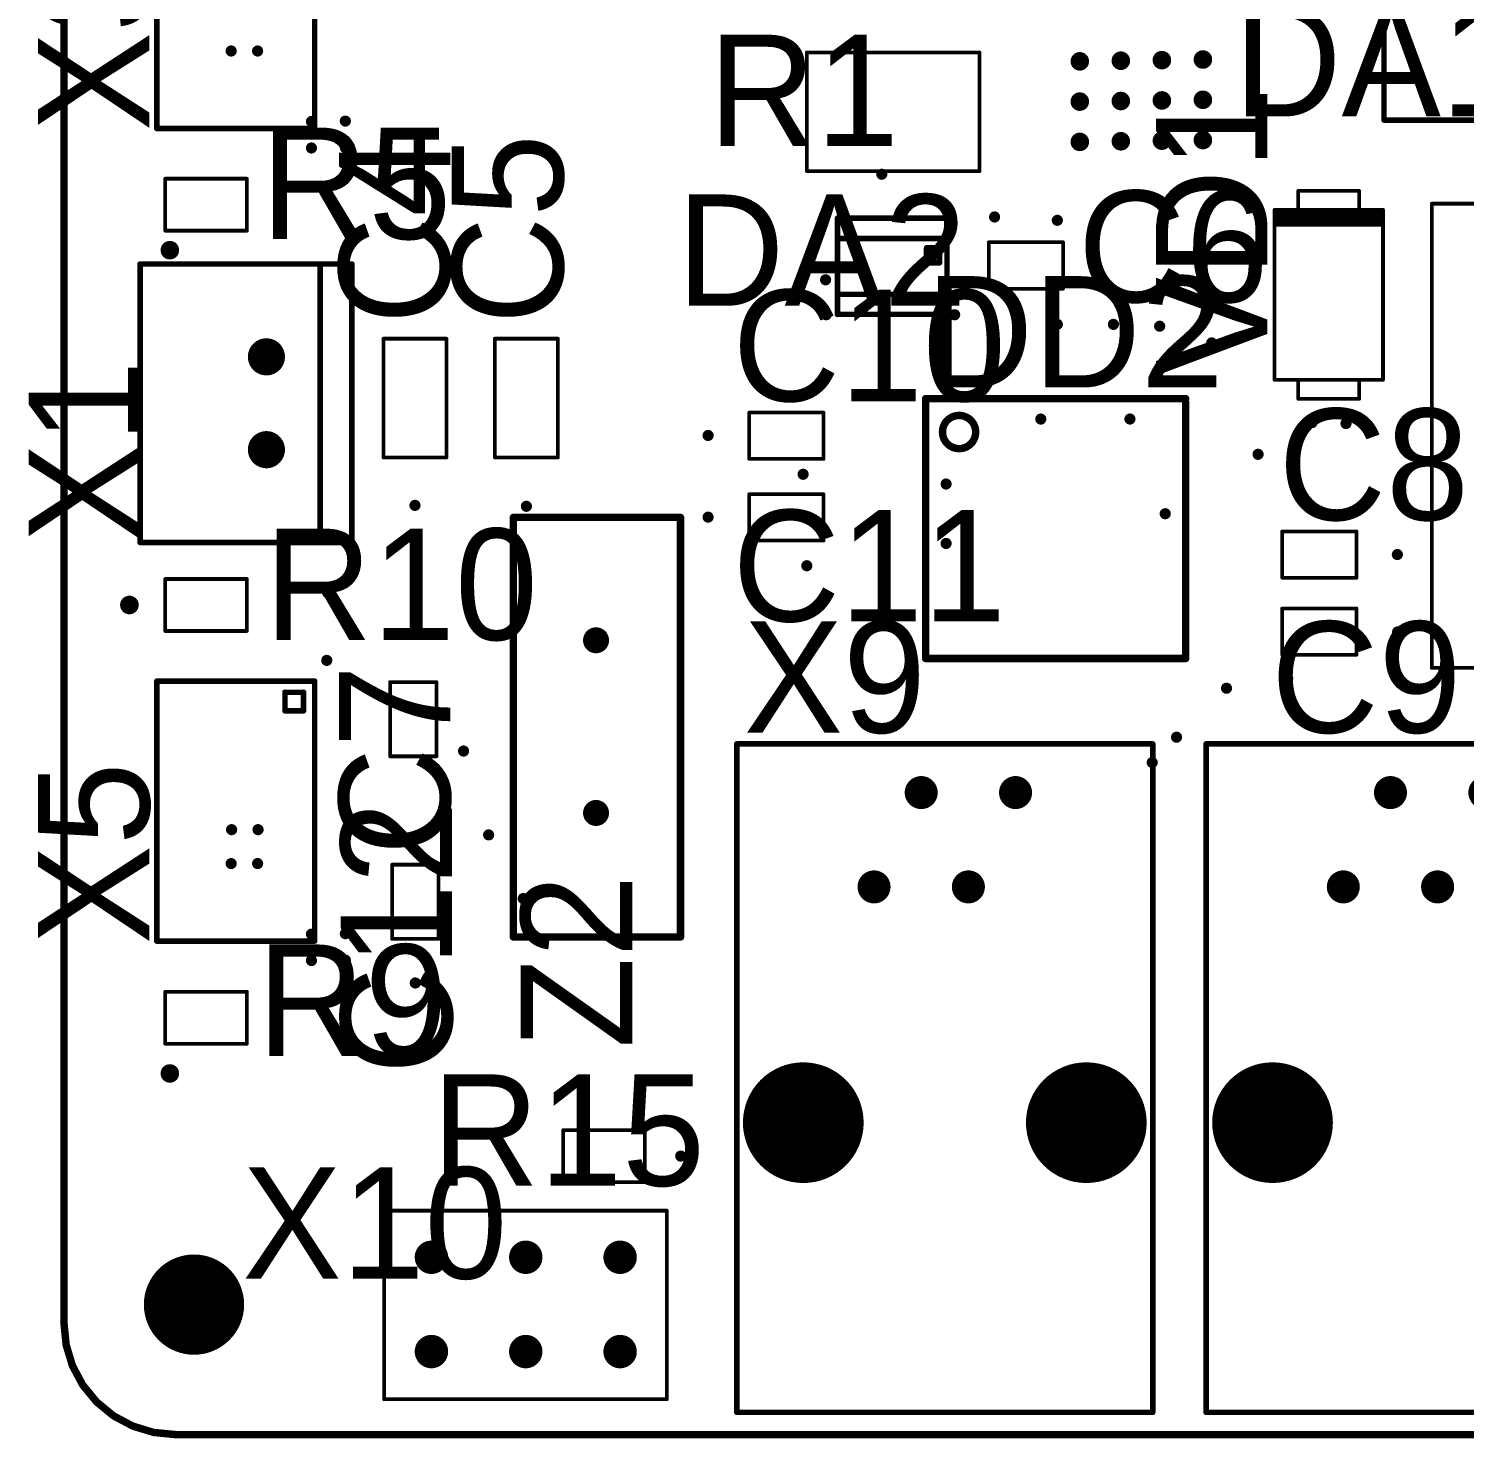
# Model space of a CAD drawing. Header units: millimetres. Extents: x 33.8 to 102.3, y 297.8 to 355.2.
# Drawn here: x 33.91 to 72.56, y 297.79 to 335.75 of the extents above; entities that cross this region are included whole.
import ezdxf

# ---------------------------------------------------------------- set-up
doc = ezdxf.new("R2010")
doc.units = ezdxf.units.MM
for name, color, linetype in [('KeepOutLayer', 6, 'Continuous'), ('Mechanical11', 56, 'Continuous'), ('Mechanical7', 56, 'Continuous'), ('Mechanical9', 56, 'Continuous'), ('PadHoleLayer', 156, 'Continuous'), ('ViaHoleLayer', 16, 'Continuous')]:
    doc.layers.add(name, color=color, linetype=linetype)

# ---------------------------------------------------------------- blocks, each defined once
blk = doc.blocks.new('IND_12_8_12_8_1')
at = {"layer": 'Mechanical7', "const_width": 0.1}
for points in [[(-6.275, 6.25), (6.25, 6.25)], [(-6.275, -6.25), (-6.275, 6.25)], [(6.25, -6.25), (6.25, 6.25)], [(-6.275, -6.25), (6.25, -6.25)]]:
    blk.add_lwpolyline(points, dxfattribs=at)
at = {"layer": 'Mechanical7', "const_width": 0.05}
for points in [[(-6.3, 6.25, 1), (-6.25, 6.25, 1)], [(-6.3, 6.25, 1), (-6.25, 6.25, 1)], [(6.225, 6.25, 1), (6.275, 6.25, 1)], [(6.225, 6.25, 1), (6.275, 6.25, 1)], [(-6.3, -6.25, 1), (-6.25, -6.25, 1)], [(-6.3, -6.25, 1), (-6.25, -6.25, 1)], [(6.225, -6.25, 1), (6.275, -6.25, 1)], [(6.225, -6.25, 1), (6.275, -6.25, 1)]]:
    blk.add_lwpolyline(points, format="xyb", close=True, dxfattribs=at)
at = {"layer": 'Mechanical9'}
blk.add_text('L1', height=3, dxfattribs=at).set_placement((6.6, -6.1))
blk = doc.blocks.new('C1206_4')
at = {"layer": 'Mechanical7', "const_width": 0.1}
for points in [[(1.597, 0.851), (-1.603, 0.849)], [(-1.603, 0.849), (-1.603, -0.849)], [(1.597, 0.851), (1.597, -0.849)], [(-1.603, -0.849), (1.597, -0.849)]]:
    blk.add_lwpolyline(points, dxfattribs=at)
at = {"layer": 'Mechanical7', "const_width": 0.05}
for points in [[(-1.628, 0.849, 1), (-1.578, 0.849, 1)], [(-1.628, 0.849, 1), (-1.578, 0.849, 1)], [(1.572, 0.851, 1), (1.622, 0.851, 1)], [(1.572, 0.851, 1), (1.622, 0.851, 1)], [(-1.628, -0.849, 1), (-1.578, -0.849, 1)], [(-1.628, -0.849, 1), (-1.578, -0.849, 1)], [(1.572, -0.849, 1), (1.622, -0.849, 1)], [(1.572, -0.849, 1), (1.622, -0.849, 1)]]:
    blk.add_lwpolyline(points, format="xyb", close=True, dxfattribs=at)
at = {"layer": 'Mechanical9'}
blk.add_text('C5', height=3, dxfattribs=at).set_placement((1.982, -0.991))
blk = doc.blocks.new('R0805_5')
at = {"layer": 'Mechanical7', "const_width": 0.1}
for points in [[(-1.1, 0.7), (-1.1, -0.7)], [(1.1, 0.7), (-1.1, 0.7)], [(1.1, -0.7), (1.1, 0.7)], [(1.1, -0.7), (-1.1, -0.7)]]:
    blk.add_lwpolyline(points, dxfattribs=at)
at = {"layer": 'Mechanical7', "const_width": 0.05}
for points in [[(-1.125, 0.7, 1), (-1.075, 0.7, 1)], [(-1.125, 0.7, 1), (-1.075, 0.7, 1)], [(1.075, 0.7, 1), (1.125, 0.7, 1)], [(1.075, 0.7, 1), (1.125, 0.7, 1)], [(-1.125, -0.7, 1), (-1.075, -0.7, 1)], [(-1.125, -0.7, 1), (-1.075, -0.7, 1)], [(1.075, -0.7, 1), (1.125, -0.7, 1)], [(1.075, -0.7, 1), (1.125, -0.7, 1)]]:
    blk.add_lwpolyline(points, format="xyb", close=True, dxfattribs=at)
at = {"layer": 'Mechanical9'}
blk.add_text('R9', height=3, rotation=180, dxfattribs=at).set_placement((-1.375, 1.025))
blk = doc.blocks.new('SM05B_SRSS_TB_6')
at = {"layer": 'Mechanical7', "const_width": 0.15}
for points in [[(-3.5, 2.1), (3.5, 2.1)], [(-3.5, -2.15), (-3.5, 2.1)], [(-3.5, 2.1), (3.5, 2.1)], [(-3.5, -2.15), (-3.5, 2.1)], [(3.5, -2.15), (3.5, 2.1)], [(3.5, -2.15), (3.5, 2.1)], [(-3.2, 1.3), (-3.2, 1.8)], [(-2.7, 1.8), (-3.2, 1.8)], [(-2.7, 1.3), (-2.7, 1.8)], [(-2.7, 1.3), (-3.2, 1.3)], [(-3.5, -2.15), (3.5, -2.15)], [(-3.5, -2.15), (3.5, -2.15)]]:
    blk.add_lwpolyline(points, dxfattribs=at)
at = {"layer": 'Mechanical7', "const_width": 0.075}
for points in [[(-3.537, 2.1, 1), (-3.462, 2.1, 1)], [(-3.537, 2.1, 1), (-3.462, 2.1, 1)], [(-3.537, 2.1, 1), (-3.462, 2.1, 1)], [(-3.537, 2.1, 1), (-3.462, 2.1, 1)], [(3.462, 2.1, 1), (3.537, 2.1, 1)], [(3.462, 2.1, 1), (3.537, 2.1, 1)], [(3.462, 2.1, 1), (3.537, 2.1, 1)], [(3.462, 2.1, 1), (3.537, 2.1, 1)], [(-3.238, 1.8, 1), (-3.163, 1.8, 1)], [(-3.238, 1.8, 1), (-3.163, 1.8, 1)], [(-2.738, 1.8, 1), (-2.663, 1.8, 1)], [(-2.738, 1.8, 1), (-2.663, 1.8, 1)], [(-3.238, 1.3, 1), (-3.163, 1.3, 1)], [(-3.238, 1.3, 1), (-3.163, 1.3, 1)], [(-2.738, 1.3, 1), (-2.663, 1.3, 1)], [(-2.738, 1.3, 1), (-2.663, 1.3, 1)], [(-3.537, -2.15, 1), (-3.462, -2.15, 1)], [(-3.537, -2.15, 1), (-3.462, -2.15, 1)], [(-3.537, -2.15, 1), (-3.462, -2.15, 1)], [(-3.537, -2.15, 1), (-3.462, -2.15, 1)], [(3.463, -2.15, 1), (3.538, -2.15, 1)], [(3.463, -2.15, 1), (3.538, -2.15, 1)], [(3.463, -2.15, 1), (3.538, -2.15, 1)], [(3.463, -2.15, 1), (3.538, -2.15, 1)]]:
    blk.add_lwpolyline(points, format="xyb", close=True, dxfattribs=at)
at = {"layer": 'Mechanical9'}
blk.add_text('X3', height=3, rotation=-180, dxfattribs=at).set_placement((3.575, -2.35))
blk = doc.blocks.new('SMA_8')
at = {"layer": 'Mechanical11', "const_width": 0.1}
for points in [[(-2.29, -1.46), (-2.29, 1.46)], [(-2.29, 1.46), (2.29, 1.46)], [(-2.19, -1.44), (-2.19, 1.46)], [(-2.09, -1.44), (-2.09, 1.46)], [(-1.99, -1.44), (-1.99, 1.46)], [(-1.89, -1.44), (-1.89, 1.46)], [(2.29, -1.46), (2.29, 1.46)], [(-2.8, -0.82), (-2.8, 0.82)], [(-2.8, 0.82), (-2.29, 0.82)], [(2.29, 0.82), (2.8, 0.82)], [(2.8, -0.82), (2.8, 0.82)], [(-2.8, -0.82), (-2.29, -0.82)], [(2.8, -0.82), (2.29, -0.82)], [(2.29, -1.46), (-2.29, -1.46)]]:
    blk.add_lwpolyline(points, dxfattribs=at)
at = {"layer": 'Mechanical11', "const_width": 0.05}
for points in [[(-2.315, 1.46, 1), (-2.265, 1.46, 1)], [(-2.315, 1.46, 1), (-2.265, 1.46, 1)], [(-2.215, 1.46, 1), (-2.165, 1.46, 1)], [(-2.115, 1.46, 1), (-2.065, 1.46, 1)], [(-2.015, 1.46, 1), (-1.965, 1.46, 1)], [(-1.915, 1.46, 1), (-1.865, 1.46, 1)], [(2.265, 1.46, 1), (2.315, 1.46, 1)], [(2.265, 1.46, 1), (2.315, 1.46, 1)], [(-2.825, 0.82, 1), (-2.775, 0.82, 1)], [(-2.825, 0.82, 1), (-2.775, 0.82, 1)], [(-2.315, 0.82, 1), (-2.265, 0.82, 1)], [(2.265, 0.82, 1), (2.315, 0.82, 1)], [(2.775, 0.82, 1), (2.825, 0.82, 1)], [(2.775, 0.82, 1), (2.825, 0.82, 1)], [(-2.825, -0.82, 1), (-2.775, -0.82, 1)], [(-2.825, -0.82, 1), (-2.775, -0.82, 1)], [(-2.315, -0.82, 1), (-2.265, -0.82, 1)], [(2.265, -0.82, 1), (2.315, -0.82, 1)], [(2.775, -0.82, 1), (2.825, -0.82, 1)], [(2.775, -0.82, 1), (2.825, -0.82, 1)], [(-2.315, -1.46, 1), (-2.265, -1.46, 1)], [(-2.315, -1.46, 1), (-2.265, -1.46, 1)], [(-2.215, -1.44, 1), (-2.165, -1.44, 1)], [(-2.115, -1.44, 1), (-2.065, -1.44, 1)], [(-2.015, -1.44, 1), (-1.965, -1.44, 1)], [(-1.915, -1.44, 1), (-1.865, -1.44, 1)], [(2.265, -1.46, 1), (2.315, -1.46, 1)], [(2.265, -1.46, 1), (2.315, -1.46, 1)]]:
    blk.add_lwpolyline(points, format="xyb", close=True, dxfattribs=at)
at = {"layer": 'Mechanical9'}
blk.add_text('VD1', height=3, rotation=-180, dxfattribs=at).set_placement((2.195, -1.653))
blk = doc.blocks.new('R2512_9')
at = {"layer": 'Mechanical11', "const_width": 0.1}
for points in [[(-2.325, 1.6), (2.325, 1.6)], [(-2.325, -1.6), (-2.325, 1.6)], [(2.325, -1.6), (2.325, 1.6)], [(-2.325, -1.6), (2.325, -1.6)]]:
    blk.add_lwpolyline(points, dxfattribs=at)
at = {"layer": 'Mechanical11', "const_width": 0.05}
for points in [[(-2.35, 1.6, 1), (-2.3, 1.6, 1)], [(-2.35, 1.6, 1), (-2.3, 1.6, 1)], [(2.3, 1.6, 1), (2.35, 1.6, 1)], [(2.3, 1.6, 1), (2.35, 1.6, 1)], [(-2.35, -1.6, 1), (-2.3, -1.6, 1)], [(-2.35, -1.6, 1), (-2.3, -1.6, 1)], [(2.3, -1.6, 1), (2.35, -1.6, 1)], [(2.3, -1.6, 1), (2.35, -1.6, 1)]]:
    blk.add_lwpolyline(points, format="xyb", close=True, dxfattribs=at)
at = {"layer": 'Mechanical9'}
blk.add_text('R1', height=3, dxfattribs=at).set_placement((-4.975, -0.925))
blk = doc.blocks.new('TO_263_5_10')
at = {"layer": 'Mechanical7', "const_width": 0.15}
for points in [[(-5.1, 12.4), (-3.96, 13.54)], [(-3.96, 13.54), (3.962, 13.54)], [(3.962, 13.54), (5.232, 12.27)], [(-5.1, 12.27), (-5.1, 12.4)], [(-5.25, 3.7), (-5.25, 12.27)], [(-5.1, 12.27), (5.232, 12.27)], [(5.25, 3.7), (5.25, 12.27)], [(-5.25, 3.7), (5.25, 3.7)], [(-4.51, 0), (-4.51, 3.7)], [(4.51, 0), (4.51, 3.7)], [(-4.51, 0), (4.51, 0)]]:
    blk.add_lwpolyline(points, dxfattribs=at)
at = {"layer": 'Mechanical7', "const_width": 0.075}
for points in [[(-3.998, 13.54, 1), (-3.923, 13.54, 1)], [(-3.998, 13.54, 1), (-3.923, 13.54, 1)], [(3.925, 13.54, 1), (4, 13.54, 1)], [(3.925, 13.54, 1), (4, 13.54, 1)], [(-5.138, 12.4, 1), (-5.062, 12.4, 1)], [(-5.138, 12.4, 1), (-5.062, 12.4, 1)], [(-5.288, 12.27, 1), (-5.212, 12.27, 1)], [(-5.138, 12.27, 1), (-5.062, 12.27, 1)], [(-5.138, 12.27, 1), (-5.062, 12.27, 1)], [(5.195, 12.27, 1), (5.27, 12.27, 1)], [(5.195, 12.27, 1), (5.27, 12.27, 1)], [(5.212, 12.27, 1), (5.288, 12.27, 1)], [(-5.288, 3.7, 1), (-5.212, 3.7, 1)], [(-5.288, 3.7, 1), (-5.212, 3.7, 1)], [(-4.547, 3.7, 1), (-4.472, 3.7, 1)], [(4.472, 3.7, 1), (4.547, 3.7, 1)], [(5.212, 3.7, 1), (5.288, 3.7, 1)], [(5.212, 3.7, 1), (5.288, 3.7, 1)], [(-4.547, 0, 1), (-4.472, 0, 1)], [(-4.547, 0, 1), (-4.472, 0, 1)], [(4.472, 0, 1), (4.547, 0, 1)], [(4.472, 0, 1), (4.547, 0, 1)]]:
    blk.add_lwpolyline(points, format="xyb", close=True, dxfattribs=at)
at = {"layer": 'Mechanical9'}
blk.add_text('DA1', height=3, dxfattribs=at).set_placement((-8.55, 0.097))
blk = doc.blocks.new('RJ9_4P4C_11')
at = {"layer": 'Mechanical11', "const_width": 0.15}
for points in [[(5.6, 7.8), (-5.6, 7.8)], [(-5.6, 7.8), (-5.6, -10.2)], [(5.6, 7.8), (5.6, -10.2)], [(5.6, -10.2), (-5.6, -10.2)]]:
    blk.add_lwpolyline(points, dxfattribs=at)
at = {"layer": 'Mechanical11', "const_width": 0.075}
for points in [[(-5.637, 7.8, 1), (-5.562, 7.8, 1)], [(-5.637, 7.8, 1), (-5.562, 7.8, 1)], [(5.562, 7.8, 1), (5.637, 7.8, 1)], [(5.562, 7.8, 1), (5.637, 7.8, 1)], [(-5.637, -10.2, 1), (-5.562, -10.2, 1)], [(-5.637, -10.2, 1), (-5.562, -10.2, 1)], [(5.562, -10.2, 1), (5.637, -10.2, 1)], [(5.562, -10.2, 1), (5.637, -10.2, 1)]]:
    blk.add_lwpolyline(points, format="xyb", close=True, dxfattribs=at)
at = {"layer": 'PadHoleLayer'}
for points, const_width in [([(-4.623, 0, 1), (-2.997, 0, 1)], 1.625), ([(2.997, 0, 1), (4.623, 0, 1)], 1.625), ([(-0.857, -6.35, 1), (-0.413, -6.35, 1)], 0.445), ([(1.683, -6.35, 1), (2.127, -6.35, 1)], 0.445), ([(-2.127, -8.89, 1), (-1.683, -8.89, 1)], 0.445), ([(0.413, -8.89, 1), (0.857, -8.89, 1)], 0.445)]:
    blk.add_lwpolyline(points, format="xyb", close=True, dxfattribs=dict(at, const_width=const_width))
at = {"layer": 'Mechanical9'}
blk.add_text('X9', height=3, rotation=180, dxfattribs=at).set_placement((5.415, -10.5))
blk = doc.blocks.new('CWF_2_13')
at = {"layer": 'Mechanical11', "const_width": 0.15}
for points in [[(2.95, 3.725), (-2.75, 3.725)], [(-2.75, 3.725), (-2.75, -3.775)], [(-1.9, 3.725), (-1.9, -3.775)], [(2.95, 3.725), (2.95, -3.775)], [(2.95, -3.775), (-2.75, -3.775)]]:
    blk.add_lwpolyline(points, dxfattribs=at)
at = {"layer": 'Mechanical11', "const_width": 0.075}
for points in [[(-2.788, 3.725, 1), (-2.712, 3.725, 1)], [(-2.788, 3.725, 1), (-2.712, 3.725, 1)], [(-1.938, 3.725, 1), (-1.863, 3.725, 1)], [(2.912, 3.725, 1), (2.987, 3.725, 1)], [(2.912, 3.725, 1), (2.987, 3.725, 1)], [(-2.788, -3.775, 1), (-2.712, -3.775, 1)], [(-2.788, -3.775, 1), (-2.712, -3.775, 1)], [(-1.938, -3.775, 1), (-1.863, -3.775, 1)], [(2.912, -3.775, 1), (2.987, -3.775, 1)], [(2.912, -3.775, 1), (2.987, -3.775, 1)]]:
    blk.add_lwpolyline(points, format="xyb", close=True, dxfattribs=at)
at = {"layer": 'PadHoleLayer', "const_width": 0.5}
for points in [[(-0.7, 1.225, 1), (-0.2, 1.225, 1)], [(-0.7, -1.275, 1), (-0.2, -1.275, 1)]]:
    blk.add_lwpolyline(points, format="xyb", close=True, dxfattribs=at)
at = {"layer": 'Mechanical9'}
blk.add_text('X1', height=3, rotation=-90, dxfattribs=at).set_placement((2.95, 3.725))
blk = doc.blocks.new('R0805_15')
at = {"layer": 'Mechanical11', "const_width": 0.1}
for points in [[(-1.1, 0.7), (-1.1, -0.7)], [(-1.1, 0.7), (1.1, 0.7)], [(1.1, 0.7), (1.1, -0.7)], [(-1.1, -0.7), (1.1, -0.7)]]:
    blk.add_lwpolyline(points, dxfattribs=at)
at = {"layer": 'Mechanical11', "const_width": 0.05}
for points in [[(-1.125, 0.7, 1), (-1.075, 0.7, 1)], [(-1.125, 0.7, 1), (-1.075, 0.7, 1)], [(1.075, 0.7, 1), (1.125, 0.7, 1)], [(1.075, 0.7, 1), (1.125, 0.7, 1)], [(-1.125, -0.7, 1), (-1.075, -0.7, 1)], [(-1.125, -0.7, 1), (-1.075, -0.7, 1)], [(1.075, -0.7, 1), (1.125, -0.7, 1)], [(1.075, -0.7, 1), (1.125, -0.7, 1)]]:
    blk.add_lwpolyline(points, format="xyb", close=True, dxfattribs=at)
at = {"layer": 'Mechanical9'}
blk.add_text('R15', height=3, dxfattribs=at).set_placement((-4.641, -0.8))
blk = doc.blocks.new('R0805_16')
at = {"layer": 'Mechanical11', "const_width": 0.1}
for points in [[(-1.1, -0.7), (-1.1, 0.7)], [(1.1, 0.7), (-1.1, 0.7)], [(1.1, -0.7), (1.1, 0.7)], [(1.1, -0.7), (-1.1, -0.7)]]:
    blk.add_lwpolyline(points, dxfattribs=at)
at = {"layer": 'Mechanical11', "const_width": 0.05}
for points in [[(-1.125, 0.7, 1), (-1.075, 0.7, 1)], [(-1.125, 0.7, 1), (-1.075, 0.7, 1)], [(1.075, 0.7, 1), (1.125, 0.7, 1)], [(1.075, 0.7, 1), (1.125, 0.7, 1)], [(-1.125, -0.7, 1), (-1.075, -0.7, 1)], [(-1.125, -0.7, 1), (-1.075, -0.7, 1)], [(1.075, -0.7, 1), (1.125, -0.7, 1)], [(1.075, -0.7, 1), (1.125, -0.7, 1)]]:
    blk.add_lwpolyline(points, format="xyb", close=True, dxfattribs=at)
at = {"layer": 'Mechanical9'}
blk.add_text('R10', height=3, rotation=180, dxfattribs=at).set_placement((-1.575, 0.942))
blk = doc.blocks.new('C0805_18')
at = {"layer": 'Mechanical7', "const_width": 0.1}
for points in [[(-1, 0.625), (-1, -0.625)], [(1, 0.625), (-1, 0.625)], [(1, -0.625), (1, 0.625)], [(1, -0.625), (-1, -0.625)]]:
    blk.add_lwpolyline(points, dxfattribs=at)
at = {"layer": 'Mechanical7', "const_width": 0.05}
for points in [[(-1.025, 0.625, 1), (-0.975, 0.625, 1)], [(-1.025, 0.625, 1), (-0.975, 0.625, 1)], [(0.975, 0.625, 1), (1.025, 0.625, 1)], [(0.975, 0.625, 1), (1.025, 0.625, 1)], [(-1.025, -0.625, 1), (-0.975, -0.625, 1)], [(-1.025, -0.625, 1), (-0.975, -0.625, 1)], [(0.975, -0.625, 1), (1.025, -0.625, 1)], [(0.975, -0.625, 1), (1.025, -0.625, 1)]]:
    blk.add_lwpolyline(points, format="xyb", close=True, dxfattribs=at)
at = {"layer": 'Mechanical9'}
blk.add_text('C6', height=3, rotation=180, dxfattribs=at).set_placement((-1.4, 0.985))
blk = doc.blocks.new('C1206_19')
at = {"layer": 'Mechanical11', "const_width": 0.1}
for points in [[(1.597, 0.851), (-1.603, 0.849)], [(-1.603, 0.849), (-1.603, -0.849)], [(1.597, 0.851), (1.597, -0.849)], [(-1.603, -0.849), (1.597, -0.849)]]:
    blk.add_lwpolyline(points, dxfattribs=at)
at = {"layer": 'Mechanical11', "const_width": 0.05}
for points in [[(-1.628, 0.849, 1), (-1.578, 0.849, 1)], [(-1.628, 0.849, 1), (-1.578, 0.849, 1)], [(1.572, 0.851, 1), (1.622, 0.851, 1)], [(1.572, 0.851, 1), (1.622, 0.851, 1)], [(-1.628, -0.849, 1), (-1.578, -0.849, 1)], [(-1.628, -0.849, 1), (-1.578, -0.849, 1)], [(1.572, -0.849, 1), (1.622, -0.849, 1)], [(1.572, -0.849, 1), (1.622, -0.849, 1)]]:
    blk.add_lwpolyline(points, format="xyb", close=True, dxfattribs=at)
at = {"layer": 'Mechanical9'}
blk.add_text('C4', height=3, dxfattribs=at).set_placement((1.982, -0.95))
blk = doc.blocks.new('C0805_20')
at = {"layer": 'Mechanical7', "const_width": 0.1}
for points in [[(-1, 0.625), (-1, -0.625)], [(1, 0.625), (-1, 0.625)], [(1, 0.625), (1, -0.625)], [(-1, -0.625), (1, -0.625)]]:
    blk.add_lwpolyline(points, dxfattribs=at)
at = {"layer": 'Mechanical7', "const_width": 0.05}
for points in [[(-1.025, 0.625, 1), (-0.975, 0.625, 1)], [(-1.025, 0.625, 1), (-0.975, 0.625, 1)], [(0.975, 0.625, 1), (1.025, 0.625, 1)], [(0.975, 0.625, 1), (1.025, 0.625, 1)], [(-1.025, -0.625, 1), (-0.975, -0.625, 1)], [(-1.025, -0.625, 1), (-0.975, -0.625, 1)], [(0.975, -0.625, 1), (1.025, -0.625, 1)], [(0.975, -0.625, 1), (1.025, -0.625, 1)]]:
    blk.add_lwpolyline(points, format="xyb", close=True, dxfattribs=at)
at = {"layer": 'Mechanical9'}
blk.add_text('C7', height=3, dxfattribs=at).set_placement((-3.666, -0.995))
blk = doc.blocks.new('C0805_21')
at = {"layer": 'Mechanical7', "const_width": 0.1}
for points in [[(-1, 0.625), (-1, -0.625)], [(1, 0.625), (-1, 0.625)], [(1, 0.625), (1, -0.625)], [(1, -0.625), (-1, -0.625)]]:
    blk.add_lwpolyline(points, dxfattribs=at)
at = {"layer": 'Mechanical7', "const_width": 0.05}
for points in [[(-1.025, 0.625, 1), (-0.975, 0.625, 1)], [(-1.025, 0.625, 1), (-0.975, 0.625, 1)], [(0.975, 0.625, 1), (1.025, 0.625, 1)], [(0.975, 0.625, 1), (1.025, 0.625, 1)], [(-1.025, -0.625, 1), (-0.975, -0.625, 1)], [(-1.025, -0.625, 1), (-0.975, -0.625, 1)], [(0.975, -0.625, 1), (1.025, -0.625, 1)], [(0.975, -0.625, 1), (1.025, -0.625, 1)]]:
    blk.add_lwpolyline(points, format="xyb", close=True, dxfattribs=at)
at = {"layer": 'Mechanical9'}
blk.add_text('C9', height=3, rotation=180, dxfattribs=at).set_placement((1.3, 2.726))
blk = doc.blocks.new('C0805_22')
at = {"layer": 'Mechanical7', "const_width": 0.1}
for points in [[(-1, -0.625), (-1, 0.625)], [(-1, 0.625), (1, 0.625)], [(1, 0.625), (1, -0.625)], [(-1, -0.625), (1, -0.625)]]:
    blk.add_lwpolyline(points, dxfattribs=at)
at = {"layer": 'Mechanical7', "const_width": 0.05}
for points in [[(-1.025, 0.625, 1), (-0.975, 0.625, 1)], [(-1.025, 0.625, 1), (-0.975, 0.625, 1)], [(0.975, 0.625, 1), (1.025, 0.625, 1)], [(0.975, 0.625, 1), (1.025, 0.625, 1)], [(-1.025, -0.625, 1), (-0.975, -0.625, 1)], [(-1.025, -0.625, 1), (-0.975, -0.625, 1)], [(0.975, -0.625, 1), (1.025, -0.625, 1)], [(0.975, -0.625, 1), (1.025, -0.625, 1)]]:
    blk.add_lwpolyline(points, format="xyb", close=True, dxfattribs=at)
at = {"layer": 'Mechanical9'}
blk.add_text('C10', height=3, dxfattribs=at).set_placement((-1.45, 0.93))
blk = doc.blocks.new('C0805_23')
at = {"layer": 'Mechanical11', "const_width": 0.1}
for points in [[(-1, 0.625), (1, 0.625)], [(-1, -0.625), (-1, 0.625)], [(1, 0.625), (1, -0.625)], [(-1, -0.625), (1, -0.625)]]:
    blk.add_lwpolyline(points, dxfattribs=at)
at = {"layer": 'Mechanical11', "const_width": 0.05}
for points in [[(-1.025, 0.625, 1), (-0.975, 0.625, 1)], [(-1.025, 0.625, 1), (-0.975, 0.625, 1)], [(0.975, 0.625, 1), (1.025, 0.625, 1)], [(0.975, 0.625, 1), (1.025, 0.625, 1)], [(-1.025, -0.625, 1), (-0.975, -0.625, 1)], [(-1.025, -0.625, 1), (-0.975, -0.625, 1)], [(0.975, -0.625, 1), (1.025, -0.625, 1)], [(0.975, -0.625, 1), (1.025, -0.625, 1)]]:
    blk.add_lwpolyline(points, format="xyb", close=True, dxfattribs=at)
at = {"layer": 'Mechanical9'}
blk.add_text('C11', height=3, dxfattribs=at).set_placement((-1.45, -2.8))
blk = doc.blocks.new('SOT23_8_24')
at = {"layer": 'Mechanical11', "const_width": 0.15}
for points in [[(-1.3, 1.45), (1.29, 1.45)], [(-1.3, -1.5), (-1.3, 1.45)], [(-0.75, -1.5), (-0.75, 1.45)], [(-0.5, 1.25), (-0.1, 1.25)], [(-0.5, 0.9), (-0.5, 1.25)], [(-0.1, 0.9), (-0.1, 1.25)], [(0.75, -1.5), (0.75, 1.45)], [(1.29, -1.5), (1.29, 1.45)], [(-0.5, 0.9), (-0.1, 0.9)], [(1.29, -1.5), (-1.3, -1.5)]]:
    blk.add_lwpolyline(points, dxfattribs=at)
at = {"layer": 'Mechanical11', "const_width": 0.075}
for points in [[(-1.338, 1.45, 1), (-1.263, 1.45, 1)], [(-1.338, 1.45, 1), (-1.263, 1.45, 1)], [(-0.787, 1.45, 1), (-0.712, 1.45, 1)], [(-0.538, 1.25, 1), (-0.463, 1.25, 1)], [(-0.538, 1.25, 1), (-0.463, 1.25, 1)], [(-0.138, 1.25, 1), (-0.063, 1.25, 1)], [(-0.138, 1.25, 1), (-0.063, 1.25, 1)], [(0.712, 1.45, 1), (0.787, 1.45, 1)], [(1.253, 1.45, 1), (1.328, 1.45, 1)], [(1.253, 1.45, 1), (1.328, 1.45, 1)], [(-0.538, 0.9, 1), (-0.463, 0.9, 1)], [(-0.538, 0.9, 1), (-0.463, 0.9, 1)], [(-0.138, 0.9, 1), (-0.063, 0.9, 1)], [(-0.138, 0.9, 1), (-0.063, 0.9, 1)], [(-1.338, -1.5, 1), (-1.263, -1.5, 1)], [(-1.338, -1.5, 1), (-1.263, -1.5, 1)], [(-0.788, -1.5, 1), (-0.713, -1.5, 1)], [(0.712, -1.5, 1), (0.787, -1.5, 1)], [(1.253, -1.5, 1), (1.328, -1.5, 1)], [(1.253, -1.5, 1), (1.328, -1.5, 1)]]:
    blk.add_lwpolyline(points, format="xyb", close=True, dxfattribs=at)
at = {"layer": 'Mechanical9'}
blk.add_text('DA2', height=3, rotation=90, dxfattribs=at).set_placement((1.059, -5.825))
blk = doc.blocks.new('R0805_28')
at = {"layer": 'Mechanical11', "const_width": 0.1}
for points in [[(-1.1, -0.7), (-1.1, 0.7)], [(1.1, 0.7), (-1.1, 0.7)], [(1.1, -0.7), (1.1, 0.7)], [(1.1, -0.7), (-1.1, -0.7)]]:
    blk.add_lwpolyline(points, dxfattribs=at)
at = {"layer": 'Mechanical11', "const_width": 0.05}
for points in [[(-1.125, 0.7, 1), (-1.075, 0.7, 1)], [(-1.125, 0.7, 1), (-1.075, 0.7, 1)], [(1.075, 0.7, 1), (1.125, 0.7, 1)], [(1.075, 0.7, 1), (1.125, 0.7, 1)], [(-1.125, -0.7, 1), (-1.075, -0.7, 1)], [(-1.125, -0.7, 1), (-1.075, -0.7, 1)], [(1.075, -0.7, 1), (1.125, -0.7, 1)], [(1.075, -0.7, 1), (1.125, -0.7, 1)]]:
    blk.add_lwpolyline(points, format="xyb", close=True, dxfattribs=at)
at = {"layer": 'Mechanical9'}
blk.add_text('R5', height=3, rotation=180, dxfattribs=at).set_placement((-1.475, 0.924))
blk = doc.blocks.new('HC_49S_36')
at = {"layer": 'PadHoleLayer', "const_width": 0.35}
for points in [[(-2.5, 0, 1), (-2.15, 0, 1)], [(2.15, 0, 1), (2.5, 0, 1)]]:
    blk.add_lwpolyline(points, format="xyb", close=True, dxfattribs=at)
blk = doc.blocks.new('PLS2_6_40')
at = {"layer": 'Mechanical11', "const_width": 0.1}
for points in [[(2.55, 3.9), (-2.53, 3.9)], [(-2.53, -3.715), (-2.53, 3.9)], [(2.55, -3.715), (2.55, 3.9)], [(2.55, -3.715), (-2.53, -3.715)]]:
    blk.add_lwpolyline(points, dxfattribs=at)
at = {"layer": 'Mechanical11', "const_width": 0.05}
for points in [[(-2.555, 3.9, 1), (-2.505, 3.9, 1)], [(-2.555, 3.9, 1), (-2.505, 3.9, 1)], [(2.525, 3.9, 1), (2.575, 3.9, 1)], [(2.525, 3.9, 1), (2.575, 3.9, 1)], [(-2.555, -3.715, 1), (-2.505, -3.715, 1)], [(-2.555, -3.715, 1), (-2.505, -3.715, 1)], [(2.525, -3.715, 1), (2.575, -3.715, 1)], [(2.525, -3.715, 1), (2.575, -3.715, 1)]]:
    blk.add_lwpolyline(points, format="xyb", close=True, dxfattribs=at)
at = {"layer": 'PadHoleLayer', "const_width": 0.45}
for points in [[(-1.5, 2.64, 1), (-1.05, 2.64, 1)], [(1.04, 2.64, 1), (1.49, 2.64, 1)], [(-1.5, 0.1, 1), (-1.05, 0.1, 1)], [(1.04, 0.1, 1), (1.49, 0.1, 1)], [(-1.5, -2.44, 1), (-1.05, -2.44, 1)], [(1.04, -2.44, 1), (1.49, -2.44, 1)]]:
    blk.add_lwpolyline(points, format="xyb", close=True, dxfattribs=at)
at = {"layer": 'Mechanical9'}
blk.add_text('X10', height=3, rotation=90, dxfattribs=at).set_placement((-0.7, -7.533))
blk = doc.blocks.new('RJ9_4P4C_41')
at = {"layer": 'Mechanical11', "const_width": 0.15}
for points in [[(-5.6, 7.8), (-5.6, -10.2)], [(5.6, 7.8), (-5.6, 7.8)], [(5.6, -10.2), (5.6, 7.8)], [(5.6, -10.2), (-5.6, -10.2)]]:
    blk.add_lwpolyline(points, dxfattribs=at)
at = {"layer": 'Mechanical11', "const_width": 0.075}
for points in [[(-5.638, 7.8, 1), (-5.563, 7.8, 1)], [(-5.638, 7.8, 1), (-5.563, 7.8, 1)], [(5.562, 7.8, 1), (5.637, 7.8, 1)], [(5.562, 7.8, 1), (5.637, 7.8, 1)], [(-5.638, -10.2, 1), (-5.563, -10.2, 1)], [(-5.638, -10.2, 1), (-5.563, -10.2, 1)], [(5.562, -10.2, 1), (5.637, -10.2, 1)], [(5.562, -10.2, 1), (5.637, -10.2, 1)]]:
    blk.add_lwpolyline(points, format="xyb", close=True, dxfattribs=at)
at = {"layer": 'PadHoleLayer'}
for points, const_width in [([(-4.623, 0, 1), (-2.998, 0, 1)], 1.625), ([(2.998, 0, 1), (4.623, 0, 1)], 1.625), ([(-0.857, -6.35, 1), (-0.412, -6.35, 1)], 0.445), ([(1.683, -6.35, 1), (2.127, -6.35, 1)], 0.445), ([(-2.127, -8.89, 1), (-1.683, -8.89, 1)], 0.445), ([(0.413, -8.89, 1), (0.858, -8.89, 1)], 0.445)]:
    blk.add_lwpolyline(points, format="xyb", close=True, dxfattribs=dict(at, const_width=const_width))
at = {"layer": 'Mechanical9'}
blk.add_text('X8', height=3, rotation=180, dxfattribs=at).set_placement((-2.75, -10.4))
blk = doc.blocks.new('SM05B_SRSS_TB_43')
at = {"layer": 'Mechanical7', "const_width": 0.15}
for points in [[(-3.5, 2.1), (3.5, 2.1)], [(-3.5, -2.15), (-3.5, 2.1)], [(-3.5, 2.1), (3.5, 2.1)], [(-3.5, -2.15), (-3.5, 2.1)], [(3.5, -2.15), (3.5, 2.1)], [(3.5, -2.15), (3.5, 2.1)], [(-3.2, 1.3), (-3.2, 1.8)], [(-2.7, 1.8), (-3.2, 1.8)], [(-2.7, 1.3), (-2.7, 1.8)], [(-2.7, 1.3), (-3.2, 1.3)], [(-3.5, -2.15), (3.5, -2.15)], [(-3.5, -2.15), (3.5, -2.15)]]:
    blk.add_lwpolyline(points, dxfattribs=at)
at = {"layer": 'Mechanical7', "const_width": 0.075}
for points in [[(-3.537, 2.1, 1), (-3.462, 2.1, 1)], [(-3.537, 2.1, 1), (-3.462, 2.1, 1)], [(-3.537, 2.1, 1), (-3.462, 2.1, 1)], [(-3.537, 2.1, 1), (-3.462, 2.1, 1)], [(3.463, 2.1, 1), (3.538, 2.1, 1)], [(3.463, 2.1, 1), (3.538, 2.1, 1)], [(3.463, 2.1, 1), (3.538, 2.1, 1)], [(3.463, 2.1, 1), (3.538, 2.1, 1)], [(-3.238, 1.8, 1), (-3.163, 1.8, 1)], [(-3.238, 1.8, 1), (-3.163, 1.8, 1)], [(-2.738, 1.8, 1), (-2.663, 1.8, 1)], [(-2.738, 1.8, 1), (-2.663, 1.8, 1)], [(-3.238, 1.3, 1), (-3.163, 1.3, 1)], [(-3.238, 1.3, 1), (-3.163, 1.3, 1)], [(-2.738, 1.3, 1), (-2.663, 1.3, 1)], [(-2.738, 1.3, 1), (-2.663, 1.3, 1)], [(-3.537, -2.15, 1), (-3.462, -2.15, 1)], [(-3.537, -2.15, 1), (-3.462, -2.15, 1)], [(-3.537, -2.15, 1), (-3.462, -2.15, 1)], [(-3.537, -2.15, 1), (-3.462, -2.15, 1)], [(3.463, -2.15, 1), (3.538, -2.15, 1)], [(3.463, -2.15, 1), (3.538, -2.15, 1)], [(3.463, -2.15, 1), (3.538, -2.15, 1)], [(3.463, -2.15, 1), (3.538, -2.15, 1)]]:
    blk.add_lwpolyline(points, format="xyb", close=True, dxfattribs=at)
at = {"layer": 'Mechanical9'}
blk.add_text('X5', height=3, rotation=-180, dxfattribs=at).set_placement((3.591, -2.35))
blk = doc.blocks.new('C0805_46')
at = {"layer": 'Mechanical11', "const_width": 0.1}
for points in [[(-1, 0.625), (-1, -0.625)], [(-1, 0.625), (1, 0.625)], [(1, 0.625), (1, -0.625)], [(-1, -0.625), (1, -0.625)]]:
    blk.add_lwpolyline(points, dxfattribs=at)
at = {"layer": 'Mechanical11', "const_width": 0.05}
for points in [[(-1.025, 0.625, 1), (-0.975, 0.625, 1)], [(-1.025, 0.625, 1), (-0.975, 0.625, 1)], [(0.975, 0.625, 1), (1.025, 0.625, 1)], [(0.975, 0.625, 1), (1.025, 0.625, 1)], [(-1.025, -0.625, 1), (-0.975, -0.625, 1)], [(-1.025, -0.625, 1), (-0.975, -0.625, 1)], [(0.975, -0.625, 1), (1.025, -0.625, 1)], [(0.975, -0.625, 1), (1.025, -0.625, 1)]]:
    blk.add_lwpolyline(points, format="xyb", close=True, dxfattribs=at)
at = {"layer": 'Mechanical9'}
blk.add_text('C12', height=3, dxfattribs=at).set_placement((-4.648, -0.992))
blk = doc.blocks.new('C0805_47')
at = {"layer": 'Mechanical11', "const_width": 0.1}
for points in [[(-1, 0.625), (-1, -0.625)], [(1, 0.625), (-1, 0.625)], [(1, 0.625), (1, -0.625)], [(1, -0.625), (-1, -0.625)]]:
    blk.add_lwpolyline(points, dxfattribs=at)
at = {"layer": 'Mechanical11', "const_width": 0.05}
for points in [[(-1.025, 0.625, 1), (-0.975, 0.625, 1)], [(-1.025, 0.625, 1), (-0.975, 0.625, 1)], [(0.975, 0.625, 1), (1.025, 0.625, 1)], [(0.975, 0.625, 1), (1.025, 0.625, 1)], [(-1.025, -0.625, 1), (-0.975, -0.625, 1)], [(-1.025, -0.625, 1), (-0.975, -0.625, 1)], [(0.975, -0.625, 1), (1.025, -0.625, 1)], [(0.975, -0.625, 1), (1.025, -0.625, 1)]]:
    blk.add_lwpolyline(points, format="xyb", close=True, dxfattribs=at)
at = {"layer": 'Mechanical9'}
blk.add_text('C8', height=3, rotation=180, dxfattribs=at).set_placement((1.1, -0.93))

msp = doc.modelspace()

# ---------------------------------------------------------------- linework, layer by layer
at = {"layer": 'KeepOutLayer', "const_width": 0.2}
for points in [[(34.858, 300.886), (34.858, 350.886)], [(34.858, 300.886), (34.916, 300.3)], [(34.916, 300.3), (35.086, 299.738)], [(35.086, 299.738), (35.364, 299.219)], [(35.364, 299.219), (35.737, 298.764)], [(35.737, 298.764), (36.191, 298.391)], [(36.191, 298.391), (36.71, 298.114)], [(36.71, 298.114), (37.273, 297.943)], [(37.273, 297.943), (37.858, 297.886)], [(37.858, 297.886), (96.858, 297.886)]]:
    msp.add_lwpolyline(points, dxfattribs=at)
at = {"layer": 'KeepOutLayer', "const_width": 0.1}
for points in [[(34.808, 300.886, 1), (34.908, 300.886, 1)], [(34.808, 300.886, 1), (34.908, 300.886, 1)], [(34.866, 300.3, 1), (34.966, 300.3, 1)], [(34.866, 300.3, 1), (34.966, 300.3, 1)], [(35.036, 299.738, 1), (35.136, 299.738, 1)], [(35.036, 299.738, 1), (35.136, 299.738, 1)], [(35.314, 299.219, 1), (35.414, 299.219, 1)], [(35.314, 299.219, 1), (35.414, 299.219, 1)], [(35.687, 298.764, 1), (35.787, 298.764, 1)], [(35.687, 298.764, 1), (35.787, 298.764, 1)], [(36.141, 298.391, 1), (36.241, 298.391, 1)], [(36.141, 298.391, 1), (36.241, 298.391, 1)], [(36.66, 298.114, 1), (36.76, 298.114, 1)], [(36.66, 298.114, 1), (36.76, 298.114, 1)], [(37.223, 297.943, 1), (37.323, 297.943, 1)], [(37.223, 297.943, 1), (37.323, 297.943, 1)], [(37.808, 297.886, 1), (37.908, 297.886, 1)], [(37.808, 297.886, 1), (37.908, 297.886, 1)]]:
    msp.add_lwpolyline(points, format="xyb", close=True, dxfattribs=at)
at = {"layer": 'Mechanical11', "const_width": 0.2}
for points in [[(58.058, 318.786), (58.058, 325.786)], [(58.058, 325.786), (65.058, 325.786)], [(65.058, 318.786), (65.058, 325.686)], [(46.958, 322.586), (51.458, 322.586)], [(46.958, 311.286), (46.958, 322.586)], [(51.458, 311.286), (51.458, 322.586)], [(58.058, 318.786), (65.058, 318.786)], [(46.958, 311.286), (51.458, 311.286)]]:
    msp.add_lwpolyline(points, dxfattribs=at)
at = {"layer": 'Mechanical11'}
for points, const_width in [([(58.008, 325.786, 1), (58.108, 325.786, 1)], 0.1), ([(58.008, 325.786, 1), (58.108, 325.786, 1)], 0.1), ([(65.008, 325.786, 1), (65.108, 325.786, 1)], 0.1), ([(65.008, 325.686, 1), (65.108, 325.686, 1)], 0.1), ([(59.405, 324.886, 1), (58.511, 324.886, 1)], 0.2), ([(58.461, 324.886, 1), (58.561, 324.886, 1)], 0.1), ([(59.355, 324.886, 1), (59.455, 324.886, 1)], 0.1), ([(46.908, 322.586, 1), (47.008, 322.586, 1)], 0.1), ([(46.908, 322.586, 1), (47.008, 322.586, 1)], 0.1), ([(51.408, 322.586, 1), (51.508, 322.586, 1)], 0.1), ([(51.408, 322.586, 1), (51.508, 322.586, 1)], 0.1), ([(58.008, 318.786, 1), (58.108, 318.786, 1)], 0.1), ([(58.008, 318.786, 1), (58.108, 318.786, 1)], 0.1), ([(65.008, 318.786, 1), (65.108, 318.786, 1)], 0.1), ([(65.008, 318.786, 1), (65.108, 318.786, 1)], 0.1), ([(46.908, 311.286, 1), (47.008, 311.286, 1)], 0.1), ([(46.908, 311.286, 1), (47.008, 311.286, 1)], 0.1), ([(51.408, 311.286, 1), (51.508, 311.286, 1)], 0.1), ([(51.408, 311.286, 1), (51.508, 311.286, 1)], 0.1)]:
    msp.add_lwpolyline(points, format="xyb", close=True, dxfattribs=dict(at, const_width=const_width))
at = {"layer": 'PadHoleLayer', "const_width": 1.35}
msp.add_lwpolyline([(37.683, 301.386, 1), (39.033, 301.386, 1)], format="xyb", close=True, dxfattribs=at)
at = {"layer": 'ViaHoleLayer'}
for points, const_width in [([(39.284, 335.148, 1), (39.434, 335.148, 1)], 0.15), ([(39.996, 335.148, 1), (40.146, 335.148, 1)], 0.15), ([(62.083, 334.869, 1), (62.333, 334.869, 1)], 0.25), ([(63.188, 334.886, 1), (63.438, 334.886, 1)], 0.25), ([(64.293, 334.902, 1), (64.543, 334.902, 1)], 0.25), ([(65.397, 334.918, 1), (65.647, 334.918, 1)], 0.25), ([(62.083, 333.785, 1), (62.333, 333.785, 1)], 0.25), ([(63.188, 333.801, 1), (63.438, 333.801, 1)], 0.25), ([(64.293, 333.817, 1), (64.543, 333.817, 1)], 0.25), ([(65.397, 333.834, 1), (65.647, 333.834, 1)], 0.25), ([(41.445, 333.248, 1), (41.595, 333.248, 1)], 0.15), ([(42.358, 333.26, 1), (42.508, 333.26, 1)], 0.15), ([(62.083, 332.7, 1), (62.333, 332.7, 1)], 0.25), ([(63.188, 332.717, 1), (63.438, 332.717, 1)], 0.25), ([(64.293, 332.733, 1), (64.543, 332.733, 1)], 0.25), ([(65.397, 332.749, 1), (65.647, 332.749, 1)], 0.25), ([(41.445, 332.536, 1), (41.595, 332.536, 1)], 0.15), ([(42.358, 332.548, 1), (42.508, 332.548, 1)], 0.15), ([(56.802, 331.828, 1), (56.952, 331.828, 1)], 0.15), ([(59.838, 330.678, 1), (59.988, 330.678, 1)], 0.15), ([(61.528, 330.588, 1), (61.678, 330.588, 1)], 0.15), ([(37.583, 329.784, 1), (37.833, 329.784, 1)], 0.25), ([(55.289, 328.986, 1), (55.439, 328.986, 1)], 0.15), ([(55.306, 328.045, 1), (55.456, 328.045, 1)], 0.15), ([(58.763, 328.045, 1), (58.913, 328.045, 1)], 0.15), ([(61.528, 327.786, 1), (61.678, 327.786, 1)], 0.15), ([(63.038, 327.786, 1), (63.188, 327.786, 1)], 0.15), ([(64.283, 327.736, 1), (64.433, 327.736, 1)], 0.15), ([(65.683, 327.286, 1), (65.833, 327.286, 1)], 0.15), ([(61.083, 325.236, 1), (61.233, 325.236, 1)], 0.15), ([(63.483, 325.236, 1), (63.633, 325.236, 1)], 0.15), ([(68.386, 325.14, 1), (68.536, 325.14, 1)], 0.15), ([(69.3, 325.115, 1), (69.45, 325.115, 1)], 0.15), ([(52.125, 324.794, 1), (52.275, 324.794, 1)], 0.15), ([(66.933, 324.286, 1), (67.083, 324.286, 1)], 0.15), ([(54.683, 323.748, 1), (54.833, 323.748, 1)], 0.15), ([(58.533, 323.486, 1), (58.683, 323.486, 1)], 0.15), ([(44.233, 322.911, 1), (44.383, 322.911, 1)], 0.15), ([(47.233, 322.886, 1), (47.383, 322.886, 1)], 0.15), ([(52.125, 322.594, 1), (52.275, 322.594, 1)], 0.15), ([(64.433, 322.686, 1), (64.583, 322.686, 1)], 0.15), ([(58.533, 321.886, 1), (58.683, 321.886, 1)], 0.15), ([(70.683, 321.586, 1), (70.833, 321.586, 1)], 0.15), ([(54.783, 321.286, 1), (54.933, 321.286, 1)], 0.15), ([(36.494, 320.228, 1), (36.744, 320.228, 1)], 0.25), ([(41.883, 320.561, 1), (42.033, 320.561, 1)], 0.15), ([(70.691, 319.504, 1), (70.841, 319.504, 1)], 0.15), ([(41.858, 318.736, 1), (42.008, 318.736, 1)], 0.15), ([(66.083, 317.986, 1), (66.233, 317.986, 1)], 0.15), ([(67.73, 318.249, 1), (67.88, 318.249, 1)], 0.15), ([(64.738, 316.667, 1), (64.888, 316.667, 1)], 0.15), ([(45.541, 316.295, 1), (45.691, 316.295, 1)], 0.15), ([(64.083, 315.986, 1), (64.233, 315.986, 1)], 0.15), ([(39.296, 314.177, 1), (39.446, 314.177, 1)], 0.15), ([(40.008, 314.177, 1), (40.158, 314.177, 1)], 0.15), ([(46.217, 314.036, 1), (46.366, 314.036, 1)], 0.15), ([(39.284, 313.264, 1), (39.434, 313.264, 1)], 0.15), ([(39.996, 313.264, 1), (40.146, 313.264, 1)], 0.15), ([(47.148, 312.321, 1), (47.298, 312.321, 1)], 0.15), ([(41.445, 311.364, 1), (41.595, 311.364, 1)], 0.15), ([(42.358, 311.376, 1), (42.508, 311.376, 1)], 0.15), ([(41.445, 310.652, 1), (41.595, 310.652, 1)], 0.15), ([(42.358, 310.664, 1), (42.508, 310.664, 1)], 0.15), ([(44.241, 310.048, 1), (44.391, 310.048, 1)], 0.15), ([(37.583, 307.611, 1), (37.833, 307.611, 1)], 0.25), ([(51.388, 305.386, 1), (51.538, 305.386, 1)], 0.15)]:
    msp.add_lwpolyline(points, format="xyb", close=True, dxfattribs=dict(at, const_width=const_width))

# ---------------------------------------------------------------- block references
for name, p, rotation in [('TO_263_5_10', (74.908, 333.288), 360), ('SM05B_SRSS_TB_6', (39.508, 336.561), 270), ('R2512_9', (57.183, 333.511), 360), ('SMA_8', (68.911, 328.58), 270), ('R0805_28', (38.683, 331.009), 180), ('C1206_19', (44.308, 325.803), 90), ('C1206_4', (47.308, 325.803), 90), ('SOT23_8_24', (57.183, 329.345), 270), ('C0805_18', (60.758, 329.371), 180), ('IND_12_8_12_8_1', (77.958, 324.786), 360), ('CWF_2_13', (39.858, 325.636), 180), ('C0805_22', (54.308, 324.786), 360), ('C0805_47', (68.658, 321.586), 180), ('C0805_23', (54.308, 322.586), 360), ('R0805_16', (38.683, 320.228), 180), ('C0805_21', (68.658, 319.512), 180), ('RJ9_4P4C_11', (58.573, 306.286), 180), ('RJ9_4P4C_41', (71.208, 306.286), 180), ('HC_49S_36', (49.183, 316.952), 90), ('SM05B_SRSS_TB_43', (39.508, 314.677), 270), ('C0805_20', (44.263, 317.152), 90), ('C0805_46', (44.316, 312.234), 90), ('R0805_5', (38.683, 309.111), 180), ('R0805_15', (49.399, 305.386), 360), ('PLS2_6_40', (47.191, 301.386), 270)]:
    msp.add_blockref(name, p, dxfattribs=dict(rotation=rotation))

# ---------------------------------------------------------------- texts
at = {"layer": 'Mechanical9'}
msp.add_text('DD2', height=3, dxfattribs=at).set_placement((58.058, 326.086))
msp.add_text('Z2', height=3, rotation=90, dxfattribs=at).set_placement((50.158, 308.286))

doc.saveas('drawing.dxf')
